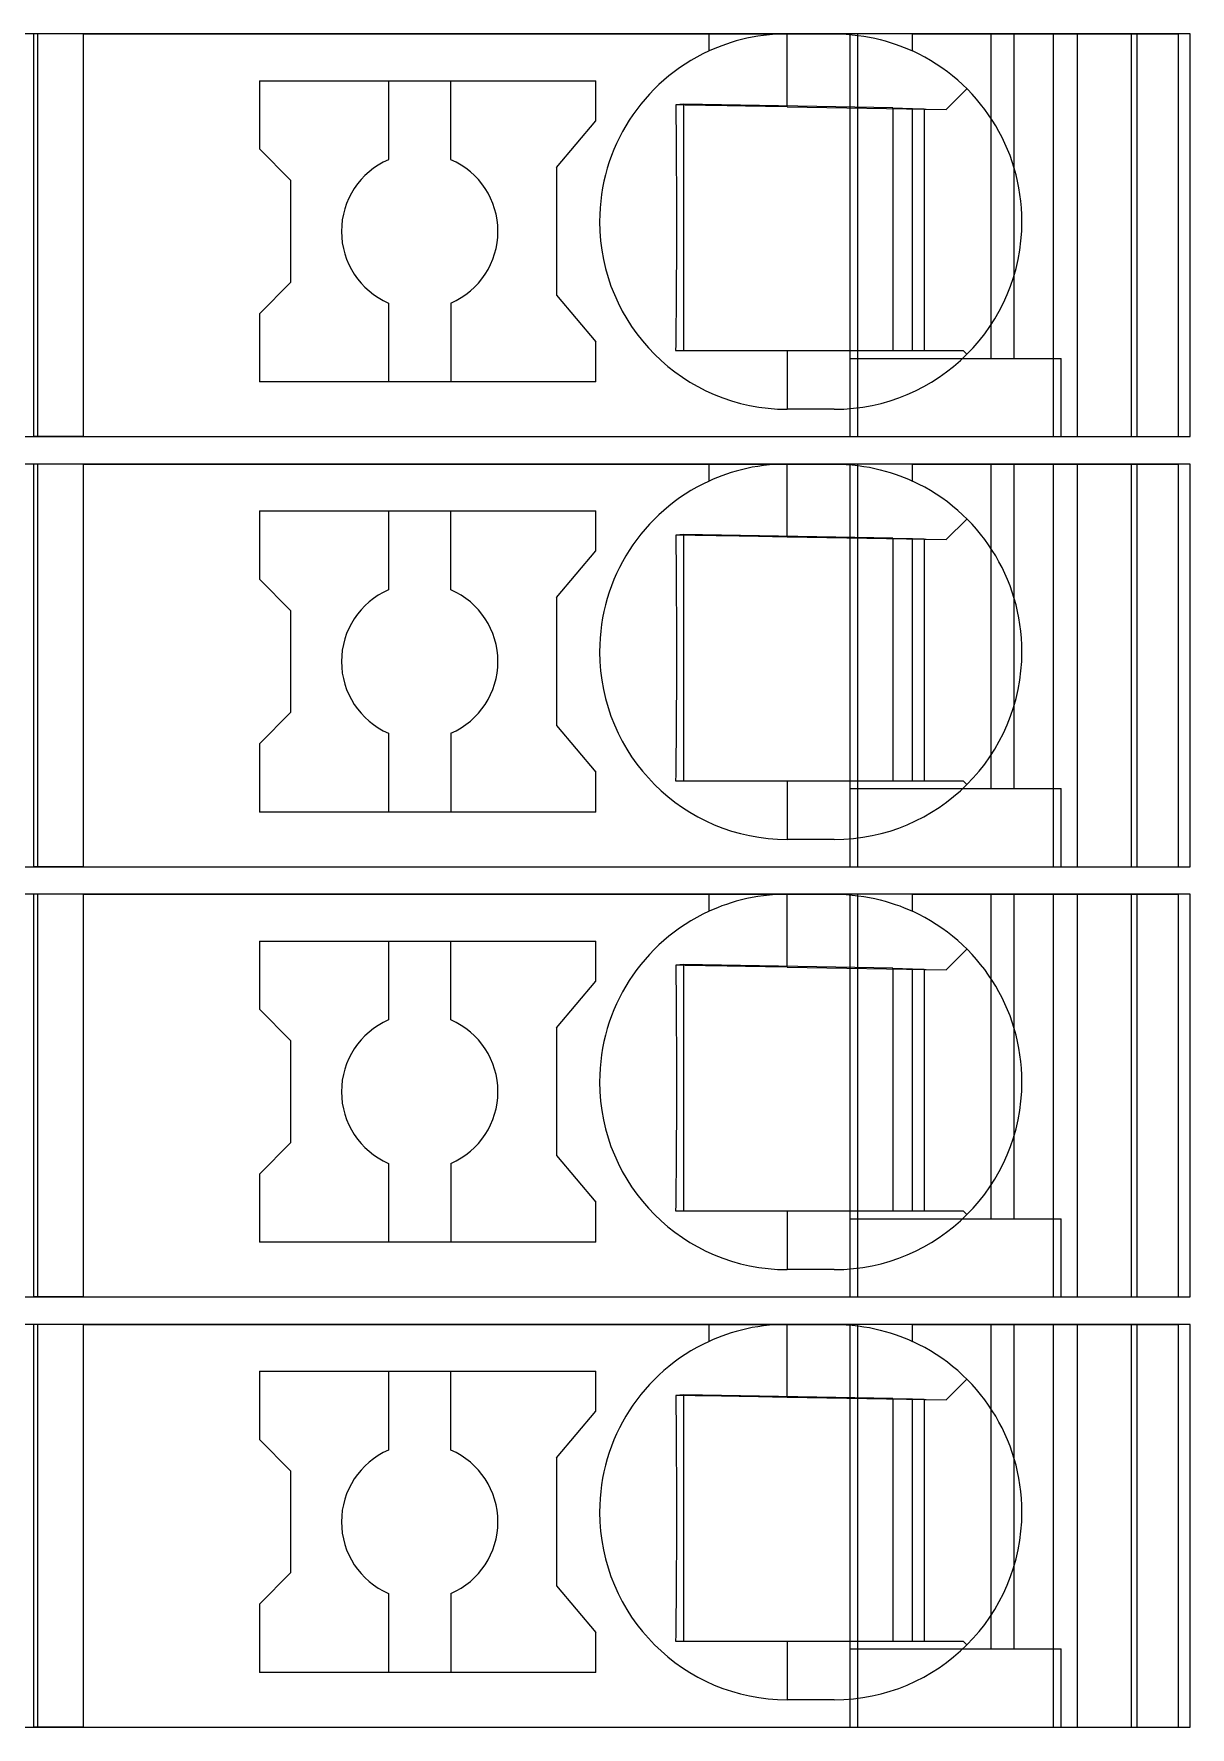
# Model space of a CAD drawing. Header units: millimetres. Extents: x 0 to 2100, y 0 to 1485.
# Drawn here: x 1275.37 to 1290.15, y 447.85 to 469.5 of the extents above; entities that cross this region are included whole.
import ezdxf
from ezdxf.enums import TextEntityAlignment as Align

# ---------------------------------------------------------------- set-up
doc = ezdxf.new("R2010")
doc.units = ezdxf.units.MM
for name, color, linetype, lineweight in [('EPLAN309', 5, 'Continuous', 5), ('EPLAN493', 5, 'Continuous', 5), ('MAIN-1', 7, 'Continuous', 5), ('MAIN-2', 7, 'Continuous', 5)]:
    doc.layers.add(name, color=color, linetype=linetype, lineweight=lineweight)
doc.styles.add('Tahoma', font='')
doc.styles.get('Tahoma').set_extended_font_data('Tahoma')

# ---------------------------------------------------------------- blocks, each defined once
blk = doc.blocks.new('EPLSYM_LibrarySPECIAL_Symbol12_Variant0_Placement8_60')
at = {"layer": 'EPLAN309', "lineweight": 13, "ltscale": 20}
blk.add_lwpolyline([(0, -5.15), (68.15, -5.15), (68.15, 0), (0, 0)], close=True, dxfattribs=at)
at = {"layer": 'EPLAN493', "color": 5, "style": 'Tahoma'}
blk.add_attdef('17_20450', text='', height=2.93475, dxfattribs=at).set_placement((0, -27.293475), align=Align.MIDDLE_RIGHT)
blk = doc.blocks.new('EPLSYM_LibrarySPECIAL_Symbol12_Variant0_Placement8_61')
at = {"layer": 'EPLAN309', "lineweight": 13, "ltscale": 20}
blk.add_lwpolyline([(0, -5.15), (68.15, -5.15), (68.15, 0), (0, 0)], close=True, dxfattribs=at)
at = {"layer": 'EPLAN493', "color": 5, "style": 'Tahoma'}
blk.add_attdef('17_20450', text='', height=2.93475, dxfattribs=at).set_placement((0, -27.293475), align=Align.MIDDLE_RIGHT)
blk = doc.blocks.new('EPLSYM_LibrarySPECIAL_Symbol12_Variant0_Placement8_62')
at = {"layer": 'EPLAN309', "lineweight": 13, "ltscale": 20}
blk.add_lwpolyline([(0, -5.15), (68.15, -5.15), (68.15, 0), (0, 0)], close=True, dxfattribs=at)
at = {"layer": 'EPLAN493', "color": 5, "style": 'Tahoma'}
blk.add_attdef('17_20450', text='', height=2.93475, dxfattribs=at).set_placement((0, -27.293475), align=Align.MIDDLE_RIGHT)
blk = doc.blocks.new('EPLSYM_LibrarySPECIAL_Symbol12_Variant0_Placement8_63')
at = {"layer": 'EPLAN309', "lineweight": 13, "ltscale": 20}
blk.add_lwpolyline([(0, -5.15), (68.15, -5.15), (68.15, 0), (0, 0)], close=True, dxfattribs=at)
at = {"layer": 'EPLAN493', "color": 5, "style": 'Tahoma'}
blk.add_attdef('17_20450', text='', height=2.93475, dxfattribs=at).set_placement((0, -27.293475), align=Align.MIDDLE_RIGHT)

msp = doc.modelspace()

# ---------------------------------------------------------------- linework, layer by layer
at = {"layer": 'MAIN-1'}
for p, q in [((1276, 469.5), (1275.367, 469.5)), ((1275.367, 464.35), (1275.367, 469.5)), ((1276, 469.5), (1284, 469.5)), ((1276, 464.35), (1276, 469.5)), ((1284, 469.5), (1285, 469.5)), ((1284, 469.282), (1284, 469.5)), ((1284.283, 469.39), (1284.222, 469.37)), ((1284.347, 469.409), (1284.283, 469.39)), ((1284.413, 469.427), (1284.347, 469.409)), ((1284.481, 469.443), (1284.413, 469.427)), ((1284.551, 469.458), (1284.481, 469.443)), ((1284.622, 469.47), (1284.551, 469.458)), ((1284.696, 469.481), (1284.622, 469.47)), ((1284.771, 469.489), (1284.696, 469.481)), ((1284.847, 469.495), (1284.771, 469.489)), ((1284.923, 469.499), (1284.847, 469.495)), ((1285, 469.5), (1284.923, 469.499)), ((1285, 468.568), (1285, 469.5)), ((1285, 469.5), (1285.6, 469.5)), ((1285.6, 469.5), (1285.677, 469.499)), ((1286.6, 469.5), (1285.6, 469.5)), ((1285.677, 469.499), (1285.753, 469.495)), ((1285.753, 469.495), (1285.829, 469.489)), ((1285.829, 469.489), (1285.904, 469.481)), ((1285.904, 469.481), (1285.978, 469.47)), ((1285.978, 469.47), (1286.049, 469.458)), ((1286.049, 469.458), (1286.119, 469.443)), ((1286.119, 469.443), (1286.187, 469.427)), ((1286.187, 469.427), (1286.253, 469.409)), ((1286.253, 469.409), (1286.317, 469.39)), ((1286.317, 469.39), (1286.378, 469.37)), ((1286.6, 469.5), (1290, 469.5)), ((1286.6, 469.282), (1286.6, 469.5)), ((1290, 464.35), (1290, 469.5)), ((1284.052, 469.305), (1284, 469.282)), ((1284.106, 469.327), (1284.052, 469.305)), ((1284.163, 469.349), (1284.106, 469.327)), ((1284.222, 469.37), (1284.163, 469.349)), ((1286.378, 469.37), (1286.437, 469.349)), ((1286.437, 469.349), (1286.494, 469.327)), ((1286.494, 469.327), (1286.548, 469.305)), ((1286.548, 469.305), (1286.6, 469.282)), ((1278.25, 468.9), (1278.25, 468.029)), ((1278.25, 468.9), (1282.55, 468.9)), ((1279.9, 468.9), (1279.9, 467.892)), ((1280.7, 467.892), (1280.7, 468.9)), ((1282.55, 468.389), (1282.55, 468.9)), ((1287.033, 468.533), (1287.297, 468.797)), ((1283.574, 468.592), (1283.574, 468.522)), ((1283.635, 468.591), (1283.574, 468.592)), ((1283.574, 468.522), (1283.575, 468.45)), ((1283.696, 468.59), (1283.635, 468.591)), ((1283.671, 468.591), (1283.671, 465.45)), ((1283.759, 468.589), (1283.696, 468.59)), ((1283.822, 468.588), (1283.759, 468.589)), ((1283.887, 468.587), (1283.822, 468.588)), ((1283.953, 468.586), (1283.887, 468.587)), ((1284.021, 468.585), (1283.953, 468.586)), ((1284.09, 468.584), (1284.021, 468.585)), ((1284.16, 468.582), (1284.09, 468.584)), ((1284.233, 468.581), (1284.16, 468.582)), ((1284.307, 468.58), (1284.233, 468.581)), ((1284.385, 468.579), (1284.307, 468.58)), ((1284.464, 468.577), (1284.385, 468.579)), ((1284.547, 468.576), (1284.464, 468.577)), ((1284.632, 468.575), (1284.547, 468.576)), ((1284.72, 468.573), (1284.632, 468.575)), ((1284.812, 468.571), (1284.72, 468.573)), ((1284.905, 468.57), (1284.812, 468.571)), ((1285, 468.568), (1284.905, 468.57)), ((1285, 468.568), (1287.033, 468.533)), ((1286.35, 468.545), (1286.35, 465.45)), ((1286.6, 465.45), (1286.6, 468.54)), ((1286.75, 468.538), (1286.75, 465.45)), ((1282.05, 467.793), (1282.55, 468.389)), ((1283.575, 468.45), (1283.576, 468.377)), ((1283.576, 468.377), (1283.577, 468.303)), ((1283.577, 468.303), (1283.577, 468.227)), ((1283.577, 468.227), (1283.578, 468.149)), ((1283.578, 468.149), (1283.579, 468.07)), ((1278.65, 467.629), (1278.25, 468.029)), ((1283.579, 468.07), (1283.58, 467.988)), ((1283.58, 467.988), (1283.58, 467.904)), ((1283.58, 467.904), (1283.581, 467.817)), ((1282.05, 467.793), (1282.05, 466.157)), ((1283.581, 467.817), (1283.581, 467.726)), ((1283.581, 467.726), (1283.582, 467.632)), ((1278.65, 467.629), (1278.65, 466.321)), ((1283.582, 467.632), (1283.582, 467.534)), ((1283.582, 467.534), (1283.583, 467.431)), ((1283.583, 467.431), (1283.583, 467.324)), ((1283.583, 467.324), (1283.583, 467.213)), ((1283.583, 467.213), (1283.583, 467.1)), ((1283.583, 467.1), (1283.583, 466.979)), ((1283.583, 466.979), (1283.583, 466.861)), ((1283.583, 466.861), (1283.583, 466.747)), ((1283.583, 466.747), (1283.582, 466.638)), ((1283.582, 466.638), (1283.582, 466.534)), ((1283.582, 466.534), (1283.581, 466.434)), ((1283.581, 466.434), (1283.581, 466.339)), ((1278.65, 466.321), (1278.25, 465.921)), ((1282.05, 466.157), (1282.55, 465.561)), ((1283.579, 466.159), (1283.578, 466.073)), ((1283.58, 466.248), (1283.579, 466.159)), ((1283.581, 466.339), (1283.58, 466.248)), ((1278.25, 465.921), (1278.25, 465.05)), ((1279.9, 466.058), (1279.9, 465.05)), ((1280.7, 466.058), (1280.7, 465.05)), ((1283.577, 465.908), (1283.576, 465.829)), ((1283.578, 465.99), (1283.577, 465.908)), ((1283.578, 466.073), (1283.578, 465.99)), ((1283.575, 465.75), (1283.574, 465.674)), ((1283.576, 465.829), (1283.575, 465.75)), ((1282.55, 465.05), (1282.55, 465.561)), ((1283.573, 465.524), (1283.572, 465.45)), ((1283.574, 465.598), (1283.573, 465.524)), ((1283.574, 465.674), (1283.574, 465.598)), ((1283.572, 465.45), (1283.633, 465.45)), ((1283.633, 465.45), (1283.695, 465.45)), ((1283.695, 465.45), (1283.759, 465.45)), ((1283.759, 465.45), (1283.823, 465.45)), ((1283.823, 465.45), (1283.889, 465.45)), ((1283.889, 465.45), (1283.955, 465.45)), ((1283.955, 465.45), (1284.024, 465.45)), ((1284.024, 465.45), (1284.093, 465.45)), ((1284.093, 465.45), (1284.165, 465.45)), ((1284.165, 465.45), (1284.239, 465.45)), ((1284.239, 465.45), (1284.314, 465.45)), ((1284.314, 465.45), (1284.392, 465.45)), ((1284.392, 465.45), (1284.472, 465.45)), ((1284.472, 465.45), (1284.555, 465.45)), ((1284.555, 465.45), (1284.64, 465.45)), ((1284.64, 465.45), (1284.727, 465.45)), ((1284.727, 465.45), (1284.817, 465.45)), ((1284.817, 465.45), (1284.908, 465.45)), ((1284.908, 465.45), (1285, 465.45)), ((1285, 465.45), (1285, 464.7)), ((1285, 465.45), (1287.25, 465.45)), ((1287.297, 465.403), (1287.25, 465.45)), ((1282.55, 465.05), (1278.25, 465.05)), ((1285.6, 464.7), (1285, 464.7)), ((1276, 464.35), (1275.367, 464.35)), ((1276, 464.35), (1290, 464.35)), ((1288.5, 464.35), (1288.5, 464.35)), ((1276, 464), (1275.367, 464)), ((1275.367, 458.85), (1275.367, 464)), ((1276, 464), (1284, 464)), ((1276, 458.85), (1276, 464)), ((1284, 464), (1285, 464)), ((1284, 463.782), (1284, 464)), ((1284.622, 463.97), (1284.551, 463.958)), ((1284.696, 463.981), (1284.622, 463.97)), ((1284.771, 463.989), (1284.696, 463.981)), ((1284.847, 463.995), (1284.771, 463.989)), ((1284.923, 463.999), (1284.847, 463.995)), ((1285, 464), (1284.923, 463.999)), ((1285, 463.068), (1285, 464)), ((1285, 464), (1285.6, 464)), ((1285.6, 464), (1285.677, 463.999)), ((1286.6, 464), (1285.6, 464)), ((1285.677, 463.999), (1285.753, 463.995)), ((1285.753, 463.995), (1285.829, 463.989)), ((1285.829, 463.989), (1285.904, 463.981)), ((1285.904, 463.981), (1285.978, 463.97)), ((1285.978, 463.97), (1286.049, 463.958)), ((1286.6, 464), (1290, 464)), ((1286.6, 463.782), (1286.6, 464)), ((1290, 458.85), (1290, 464)), ((1284.052, 463.805), (1284, 463.782)), ((1284.106, 463.827), (1284.052, 463.805)), ((1284.163, 463.849), (1284.106, 463.827)), ((1284.222, 463.87), (1284.163, 463.849)), ((1284.283, 463.89), (1284.222, 463.87)), ((1284.347, 463.909), (1284.283, 463.89)), ((1284.413, 463.927), (1284.347, 463.909)), ((1284.481, 463.943), (1284.413, 463.927)), ((1284.551, 463.958), (1284.481, 463.943)), ((1286.049, 463.958), (1286.119, 463.943)), ((1286.119, 463.943), (1286.187, 463.927)), ((1286.187, 463.927), (1286.253, 463.909)), ((1286.253, 463.909), (1286.317, 463.89)), ((1286.317, 463.89), (1286.378, 463.87)), ((1286.378, 463.87), (1286.437, 463.849)), ((1286.437, 463.849), (1286.494, 463.827)), ((1286.494, 463.827), (1286.548, 463.805)), ((1286.548, 463.805), (1286.6, 463.782)), ((1278.25, 463.4), (1278.25, 462.529)), ((1278.25, 463.4), (1282.55, 463.4)), ((1279.9, 463.4), (1279.9, 462.392)), ((1280.7, 462.392), (1280.7, 463.4)), ((1282.55, 462.889), (1282.55, 463.4)), ((1287.033, 463.033), (1287.297, 463.297)), ((1282.05, 462.293), (1282.55, 462.889)), ((1283.574, 463.092), (1283.574, 463.022)), ((1283.635, 463.091), (1283.574, 463.092)), ((1283.574, 463.022), (1283.575, 462.95)), ((1283.575, 462.95), (1283.576, 462.877)), ((1283.696, 463.09), (1283.635, 463.091)), ((1283.671, 463.091), (1283.671, 459.95)), ((1283.759, 463.089), (1283.696, 463.09)), ((1283.822, 463.088), (1283.759, 463.089)), ((1283.887, 463.087), (1283.822, 463.088)), ((1283.953, 463.086), (1283.887, 463.087)), ((1284.021, 463.085), (1283.953, 463.086)), ((1284.09, 463.084), (1284.021, 463.085)), ((1284.16, 463.082), (1284.09, 463.084)), ((1284.233, 463.081), (1284.16, 463.082)), ((1284.307, 463.08), (1284.233, 463.081)), ((1284.385, 463.079), (1284.307, 463.08)), ((1284.464, 463.077), (1284.385, 463.079)), ((1284.547, 463.076), (1284.464, 463.077)), ((1284.632, 463.075), (1284.547, 463.076)), ((1284.72, 463.073), (1284.632, 463.075)), ((1284.812, 463.071), (1284.72, 463.073)), ((1284.905, 463.07), (1284.812, 463.071)), ((1285, 463.068), (1284.905, 463.07)), ((1285, 463.068), (1287.033, 463.033)), ((1286.35, 463.045), (1286.35, 459.95)), ((1286.6, 459.95), (1286.6, 463.04)), ((1286.75, 463.038), (1286.75, 459.95)), ((1283.576, 462.877), (1283.577, 462.803)), ((1283.577, 462.803), (1283.577, 462.727)), ((1283.577, 462.727), (1283.578, 462.649)), ((1278.65, 462.129), (1278.25, 462.529)), ((1283.578, 462.649), (1283.579, 462.57)), ((1283.579, 462.57), (1283.58, 462.488)), ((1283.58, 462.488), (1283.58, 462.404)), ((1282.05, 462.293), (1282.05, 460.657)), ((1283.58, 462.404), (1283.581, 462.317)), ((1283.581, 462.317), (1283.581, 462.226)), ((1278.65, 462.129), (1278.65, 460.821)), ((1283.581, 462.226), (1283.582, 462.132)), ((1283.582, 462.132), (1283.582, 462.034)), ((1283.582, 462.034), (1283.583, 461.931)), ((1283.583, 461.931), (1283.583, 461.824)), ((1283.583, 461.824), (1283.583, 461.713)), ((1283.583, 461.713), (1283.583, 461.6)), ((1283.583, 461.6), (1283.583, 461.479)), ((1283.583, 461.479), (1283.583, 461.361)), ((1283.583, 461.247), (1283.582, 461.138)), ((1283.583, 461.361), (1283.583, 461.247)), ((1283.582, 461.034), (1283.581, 460.934)), ((1283.581, 460.934), (1283.581, 460.839)), ((1283.582, 461.138), (1283.582, 461.034)), ((1278.65, 460.821), (1278.25, 460.421)), ((1283.58, 460.748), (1283.579, 460.659)), ((1283.581, 460.839), (1283.58, 460.748)), ((1279.9, 460.558), (1279.9, 459.55)), ((1280.7, 460.558), (1280.7, 459.55)), ((1282.05, 460.657), (1282.55, 460.061)), ((1283.579, 460.659), (1283.578, 460.573)), ((1283.578, 460.573), (1283.578, 460.49)), ((1278.25, 460.421), (1278.25, 459.55)), ((1283.576, 460.329), (1283.575, 460.25)), ((1283.577, 460.408), (1283.576, 460.329)), ((1283.578, 460.49), (1283.577, 460.408)), ((1283.574, 460.098), (1283.573, 460.024)), ((1283.575, 460.25), (1283.574, 460.174)), ((1283.574, 460.174), (1283.574, 460.098)), ((1282.55, 459.55), (1282.55, 460.061)), ((1283.573, 460.024), (1283.572, 459.95)), ((1283.572, 459.95), (1283.633, 459.95)), ((1283.633, 459.95), (1283.695, 459.95)), ((1283.695, 459.95), (1283.759, 459.95)), ((1283.759, 459.95), (1283.823, 459.95)), ((1283.823, 459.95), (1283.889, 459.95)), ((1283.889, 459.95), (1283.955, 459.95)), ((1283.955, 459.95), (1284.024, 459.95)), ((1284.024, 459.95), (1284.093, 459.95)), ((1284.093, 459.95), (1284.165, 459.95)), ((1284.165, 459.95), (1284.239, 459.95)), ((1284.239, 459.95), (1284.314, 459.95)), ((1284.314, 459.95), (1284.392, 459.95)), ((1284.392, 459.95), (1284.472, 459.95)), ((1284.472, 459.95), (1284.555, 459.95)), ((1284.555, 459.95), (1284.64, 459.95)), ((1284.64, 459.95), (1284.727, 459.95)), ((1284.727, 459.95), (1284.817, 459.95)), ((1284.817, 459.95), (1284.908, 459.95)), ((1284.908, 459.95), (1285, 459.95)), ((1285, 459.95), (1285, 459.2)), ((1285, 459.95), (1287.25, 459.95)), ((1287.297, 459.903), (1287.25, 459.95)), ((1282.55, 459.55), (1278.25, 459.55)), ((1285.6, 459.2), (1285, 459.2)), ((1276, 458.85), (1275.367, 458.85)), ((1276, 458.85), (1290, 458.85)), ((1288.5, 458.85), (1288.5, 458.85)), ((1276, 458.5), (1275.367, 458.5)), ((1275.367, 453.35), (1275.367, 458.5)), ((1276, 458.5), (1284, 458.5)), ((1276, 453.35), (1276, 458.5)), ((1284, 458.5), (1285, 458.5)), ((1284, 458.282), (1284, 458.5)), ((1284.163, 458.349), (1284.106, 458.327)), ((1284.222, 458.37), (1284.163, 458.349)), ((1284.283, 458.39), (1284.222, 458.37)), ((1284.347, 458.409), (1284.283, 458.39)), ((1284.413, 458.427), (1284.347, 458.409)), ((1284.481, 458.443), (1284.413, 458.427)), ((1284.551, 458.458), (1284.481, 458.443)), ((1284.622, 458.47), (1284.551, 458.458)), ((1284.696, 458.481), (1284.622, 458.47)), ((1284.771, 458.489), (1284.696, 458.481)), ((1284.847, 458.495), (1284.771, 458.489)), ((1284.923, 458.499), (1284.847, 458.495)), ((1285, 458.5), (1284.923, 458.499)), ((1285, 457.568), (1285, 458.5)), ((1285, 458.5), (1285.6, 458.5)), ((1285.6, 458.5), (1285.677, 458.499)), ((1286.6, 458.5), (1285.6, 458.5)), ((1285.677, 458.499), (1285.753, 458.495)), ((1285.753, 458.495), (1285.829, 458.489)), ((1285.829, 458.489), (1285.904, 458.481)), ((1285.904, 458.481), (1285.978, 458.47)), ((1285.978, 458.47), (1286.049, 458.458)), ((1286.049, 458.458), (1286.119, 458.443)), ((1286.119, 458.443), (1286.187, 458.427)), ((1286.187, 458.427), (1286.253, 458.409)), ((1286.253, 458.409), (1286.317, 458.39)), ((1286.317, 458.39), (1286.378, 458.37)), ((1286.378, 458.37), (1286.437, 458.349)), ((1286.437, 458.349), (1286.494, 458.327)), ((1286.6, 458.5), (1290, 458.5)), ((1286.6, 458.282), (1286.6, 458.5)), ((1290, 453.35), (1290, 458.5)), ((1284.052, 458.305), (1284, 458.282)), ((1284.106, 458.327), (1284.052, 458.305)), ((1286.494, 458.327), (1286.548, 458.305)), ((1286.548, 458.305), (1286.6, 458.282)), ((1278.25, 457.9), (1278.25, 457.029)), ((1278.25, 457.9), (1282.55, 457.9)), ((1279.9, 457.9), (1279.9, 456.892)), ((1280.7, 456.892), (1280.7, 457.9)), ((1282.55, 457.389), (1282.55, 457.9)), ((1287.033, 457.533), (1287.297, 457.797)), ((1283.574, 457.592), (1283.574, 457.522)), ((1283.635, 457.591), (1283.574, 457.592)), ((1283.574, 457.522), (1283.575, 457.45)), ((1283.696, 457.59), (1283.635, 457.591)), ((1283.671, 457.591), (1283.671, 454.45)), ((1283.759, 457.589), (1283.696, 457.59)), ((1283.822, 457.588), (1283.759, 457.589)), ((1283.887, 457.587), (1283.822, 457.588)), ((1283.953, 457.586), (1283.887, 457.587)), ((1284.021, 457.585), (1283.953, 457.586)), ((1284.09, 457.584), (1284.021, 457.585)), ((1284.16, 457.582), (1284.09, 457.584)), ((1284.233, 457.581), (1284.16, 457.582)), ((1284.307, 457.58), (1284.233, 457.581)), ((1284.385, 457.579), (1284.307, 457.58)), ((1284.464, 457.577), (1284.385, 457.579)), ((1284.547, 457.576), (1284.464, 457.577)), ((1284.632, 457.575), (1284.547, 457.576)), ((1284.72, 457.573), (1284.632, 457.575)), ((1284.812, 457.571), (1284.72, 457.573)), ((1284.905, 457.57), (1284.812, 457.571)), ((1285, 457.568), (1284.905, 457.57)), ((1285, 457.568), (1287.033, 457.533)), ((1286.35, 457.545), (1286.35, 454.45)), ((1286.6, 454.45), (1286.6, 457.54)), ((1286.75, 457.538), (1286.75, 454.45)), ((1282.05, 456.793), (1282.55, 457.389)), ((1283.575, 457.45), (1283.576, 457.377)), ((1283.576, 457.377), (1283.577, 457.303)), ((1283.577, 457.303), (1283.577, 457.227)), ((1283.577, 457.227), (1283.578, 457.149)), ((1283.578, 457.149), (1283.579, 457.07)), ((1283.579, 457.07), (1283.58, 456.988)), ((1278.65, 456.629), (1278.25, 457.029)), ((1283.58, 456.988), (1283.58, 456.904)), ((1283.58, 456.904), (1283.581, 456.817)), ((1283.581, 456.817), (1283.581, 456.726)), ((1278.65, 456.629), (1278.65, 455.321)), ((1282.05, 456.793), (1282.05, 455.157)), ((1283.581, 456.726), (1283.582, 456.632)), ((1283.582, 456.632), (1283.582, 456.534)), ((1283.582, 456.534), (1283.583, 456.431)), ((1283.583, 456.431), (1283.583, 456.324)), ((1283.583, 456.324), (1283.583, 456.213)), ((1283.583, 456.213), (1283.583, 456.1)), ((1283.583, 456.1), (1283.583, 455.979)), ((1283.583, 455.979), (1283.583, 455.861)), ((1283.583, 455.747), (1283.582, 455.638)), ((1283.583, 455.861), (1283.583, 455.747)), ((1283.582, 455.534), (1283.581, 455.434)), ((1283.582, 455.638), (1283.582, 455.534)), ((1278.65, 455.321), (1278.25, 454.921)), ((1283.581, 455.339), (1283.58, 455.248)), ((1283.581, 455.434), (1283.581, 455.339)), ((1282.05, 455.157), (1282.55, 454.561)), ((1283.579, 455.159), (1283.578, 455.073)), ((1283.58, 455.248), (1283.579, 455.159)), ((1278.25, 454.921), (1278.25, 454.05)), ((1279.9, 455.058), (1279.9, 454.05)), ((1280.7, 455.058), (1280.7, 454.05)), ((1283.577, 454.908), (1283.576, 454.829)), ((1283.578, 454.99), (1283.577, 454.908)), ((1283.578, 455.073), (1283.578, 454.99)), ((1283.575, 454.75), (1283.574, 454.674)), ((1283.574, 454.674), (1283.574, 454.598)), ((1283.576, 454.829), (1283.575, 454.75)), ((1282.55, 454.05), (1282.55, 454.561)), ((1283.573, 454.524), (1283.572, 454.45)), ((1283.572, 454.45), (1283.633, 454.45)), ((1283.574, 454.598), (1283.573, 454.524)), ((1283.633, 454.45), (1283.695, 454.45)), ((1283.695, 454.45), (1283.759, 454.45)), ((1283.759, 454.45), (1283.823, 454.45)), ((1283.823, 454.45), (1283.889, 454.45)), ((1283.889, 454.45), (1283.955, 454.45)), ((1283.955, 454.45), (1284.024, 454.45)), ((1284.024, 454.45), (1284.093, 454.45)), ((1284.093, 454.45), (1284.165, 454.45)), ((1284.165, 454.45), (1284.239, 454.45)), ((1284.239, 454.45), (1284.314, 454.45)), ((1284.314, 454.45), (1284.392, 454.45)), ((1284.392, 454.45), (1284.472, 454.45)), ((1284.472, 454.45), (1284.555, 454.45)), ((1284.555, 454.45), (1284.64, 454.45)), ((1284.64, 454.45), (1284.727, 454.45)), ((1284.727, 454.45), (1284.817, 454.45)), ((1284.817, 454.45), (1284.908, 454.45)), ((1284.908, 454.45), (1285, 454.45)), ((1285, 454.45), (1285, 453.7)), ((1285, 454.45), (1287.25, 454.45)), ((1287.297, 454.403), (1287.25, 454.45)), ((1282.55, 454.05), (1278.25, 454.05)), ((1285.6, 453.7), (1285, 453.7)), ((1276, 453.35), (1275.367, 453.35)), ((1276, 453.35), (1290, 453.35)), ((1288.5, 453.35), (1288.5, 453.35)), ((1276, 453), (1275.367, 453)), ((1275.367, 447.85), (1275.367, 453)), ((1276, 453), (1284, 453)), ((1276, 447.85), (1276, 453)), ((1284, 453), (1285, 453)), ((1284, 452.782), (1284, 453)), ((1284.413, 452.927), (1284.347, 452.909)), ((1284.481, 452.943), (1284.413, 452.927)), ((1284.551, 452.958), (1284.481, 452.943)), ((1284.622, 452.97), (1284.551, 452.958)), ((1284.696, 452.981), (1284.622, 452.97)), ((1284.771, 452.989), (1284.696, 452.981)), ((1284.847, 452.995), (1284.771, 452.989)), ((1284.923, 452.999), (1284.847, 452.995)), ((1285, 453), (1284.923, 452.999)), ((1285, 452.068), (1285, 453)), ((1285, 453), (1285.6, 453)), ((1285.6, 453), (1285.677, 452.999)), ((1286.6, 453), (1285.6, 453)), ((1285.677, 452.999), (1285.753, 452.995)), ((1285.753, 452.995), (1285.829, 452.989)), ((1285.829, 452.989), (1285.904, 452.981)), ((1285.904, 452.981), (1285.978, 452.97)), ((1285.978, 452.97), (1286.049, 452.958)), ((1286.049, 452.958), (1286.119, 452.943)), ((1286.119, 452.943), (1286.187, 452.927)), ((1286.187, 452.927), (1286.253, 452.909)), ((1286.6, 453), (1290, 453)), ((1286.6, 452.782), (1286.6, 453)), ((1290, 447.85), (1290, 453)), ((1284.052, 452.805), (1284, 452.782)), ((1284.106, 452.827), (1284.052, 452.805)), ((1284.163, 452.849), (1284.106, 452.827)), ((1284.222, 452.87), (1284.163, 452.849)), ((1284.283, 452.89), (1284.222, 452.87)), ((1284.347, 452.909), (1284.283, 452.89)), ((1286.253, 452.909), (1286.317, 452.89)), ((1286.317, 452.89), (1286.378, 452.87)), ((1286.378, 452.87), (1286.437, 452.849)), ((1286.437, 452.849), (1286.494, 452.827)), ((1286.494, 452.827), (1286.548, 452.805)), ((1286.548, 452.805), (1286.6, 452.782)), ((1278.25, 452.4), (1278.25, 451.529)), ((1278.25, 452.4), (1282.55, 452.4)), ((1279.9, 452.4), (1279.9, 451.392)), ((1280.7, 451.392), (1280.7, 452.4)), ((1282.55, 451.889), (1282.55, 452.4)), ((1287.033, 452.033), (1287.297, 452.297)), ((1283.574, 452.092), (1283.574, 452.022)), ((1283.635, 452.091), (1283.574, 452.092)), ((1283.696, 452.09), (1283.635, 452.091)), ((1283.671, 452.091), (1283.671, 448.95)), ((1283.759, 452.089), (1283.696, 452.09)), ((1283.822, 452.088), (1283.759, 452.089)), ((1283.887, 452.087), (1283.822, 452.088)), ((1283.953, 452.086), (1283.887, 452.087)), ((1284.021, 452.085), (1283.953, 452.086)), ((1284.09, 452.084), (1284.021, 452.085)), ((1284.16, 452.082), (1284.09, 452.084)), ((1284.233, 452.081), (1284.16, 452.082)), ((1284.307, 452.08), (1284.233, 452.081)), ((1284.385, 452.079), (1284.307, 452.08)), ((1284.464, 452.077), (1284.385, 452.079)), ((1284.547, 452.076), (1284.464, 452.077)), ((1284.632, 452.075), (1284.547, 452.076)), ((1284.72, 452.073), (1284.632, 452.075)), ((1284.812, 452.071), (1284.72, 452.073)), ((1284.905, 452.07), (1284.812, 452.071)), ((1285, 452.068), (1284.905, 452.07)), ((1285, 452.068), (1287.033, 452.033)), ((1282.05, 451.293), (1282.55, 451.889)), ((1283.574, 452.022), (1283.575, 451.95)), ((1283.575, 451.95), (1283.576, 451.877)), ((1283.576, 451.877), (1283.577, 451.803)), ((1286.35, 452.045), (1286.35, 448.95)), ((1286.6, 448.95), (1286.6, 452.04)), ((1286.75, 452.038), (1286.75, 448.95)), ((1283.577, 451.803), (1283.577, 451.727)), ((1283.577, 451.727), (1283.578, 451.649)), ((1283.578, 451.649), (1283.579, 451.57)), ((1278.65, 451.129), (1278.25, 451.529)), ((1283.579, 451.57), (1283.58, 451.488)), ((1283.58, 451.488), (1283.58, 451.404)), ((1283.58, 451.404), (1283.581, 451.317)), ((1282.05, 451.293), (1282.05, 449.657)), ((1283.581, 451.317), (1283.581, 451.226)), ((1283.581, 451.226), (1283.582, 451.132)), ((1278.65, 451.129), (1278.65, 449.821)), ((1283.582, 451.132), (1283.582, 451.034)), ((1283.582, 451.034), (1283.583, 450.931)), ((1283.583, 450.931), (1283.583, 450.824)), ((1283.583, 450.824), (1283.583, 450.713)), ((1283.583, 450.713), (1283.583, 450.6)), ((1283.583, 450.6), (1283.583, 450.479)), ((1283.583, 450.479), (1283.583, 450.361)), ((1283.583, 450.361), (1283.583, 450.247)), ((1283.583, 450.247), (1283.582, 450.138)), ((1283.582, 450.138), (1283.582, 450.034)), ((1283.582, 450.034), (1283.581, 449.934)), ((1283.581, 449.934), (1283.581, 449.839)), ((1278.65, 449.821), (1278.25, 449.421)), ((1283.58, 449.748), (1283.579, 449.659)), ((1283.581, 449.839), (1283.58, 449.748)), ((1279.9, 449.558), (1279.9, 448.55)), ((1280.7, 449.558), (1280.7, 448.55)), ((1282.05, 449.657), (1282.55, 449.061)), ((1283.578, 449.49), (1283.577, 449.408)), ((1283.579, 449.659), (1283.578, 449.573)), ((1283.578, 449.573), (1283.578, 449.49)), ((1278.25, 449.421), (1278.25, 448.55)), ((1283.575, 449.25), (1283.574, 449.174)), ((1283.576, 449.329), (1283.575, 449.25)), ((1283.577, 449.408), (1283.576, 449.329)), ((1282.55, 448.55), (1282.55, 449.061)), ((1283.573, 449.024), (1283.572, 448.95)), ((1283.574, 449.098), (1283.573, 449.024)), ((1283.574, 449.174), (1283.574, 449.098)), ((1283.572, 448.95), (1283.633, 448.95)), ((1283.633, 448.95), (1283.695, 448.95)), ((1283.695, 448.95), (1283.759, 448.95)), ((1283.759, 448.95), (1283.823, 448.95)), ((1283.823, 448.95), (1283.889, 448.95)), ((1283.889, 448.95), (1283.955, 448.95)), ((1283.955, 448.95), (1284.024, 448.95)), ((1284.024, 448.95), (1284.093, 448.95)), ((1284.093, 448.95), (1284.165, 448.95)), ((1284.165, 448.95), (1284.239, 448.95)), ((1284.239, 448.95), (1284.314, 448.95)), ((1284.314, 448.95), (1284.392, 448.95)), ((1284.392, 448.95), (1284.472, 448.95)), ((1284.472, 448.95), (1284.555, 448.95)), ((1284.555, 448.95), (1284.64, 448.95)), ((1284.64, 448.95), (1284.727, 448.95)), ((1284.727, 448.95), (1284.817, 448.95)), ((1284.817, 448.95), (1284.908, 448.95)), ((1284.908, 448.95), (1285, 448.95)), ((1285, 448.95), (1285, 448.2)), ((1285, 448.95), (1287.25, 448.95)), ((1287.297, 448.903), (1287.25, 448.95)), ((1282.55, 448.55), (1278.25, 448.55)), ((1285.6, 448.2), (1285, 448.2)), ((1276, 447.85), (1275.367, 447.85)), ((1276, 447.85), (1290, 447.85)), ((1288.5, 447.85), (1288.5, 447.85))]:
    msp.add_line(p, q, dxfattribs=at)
for centre, radius, start, end in [((1285, 467.1), 2.4, 114.6244, 180), ((1285.6, 467.1), 2.4, 0, 65.3756), ((1280.3, 466.975), 1, 113.5782, 180), ((1280.3, 466.975), 1, 0, 66.4218), ((1285, 467.1), 2.4, 180, 270), ((1285.6, 467.1), 2.4, 270, 0), ((1280.3, 466.975), 1, 180, 246.4218), ((1280.3, 466.975), 1, 293.5782, 0), ((1285, 461.6), 2.4, 114.6244, 180), ((1285.6, 461.6), 2.4, 0, 65.3756), ((1280.3, 461.475), 1, 113.5782, 180), ((1280.3, 461.475), 1, 0, 66.4218), ((1285, 461.6), 2.4, 180, 270), ((1285.6, 461.6), 2.4, 270, 0), ((1280.3, 461.475), 1, 180, 246.4218), ((1280.3, 461.475), 1, 293.5782, 0), ((1285, 456.1), 2.4, 114.6244, 180), ((1285.6, 456.1), 2.4, 0, 65.3756), ((1280.3, 455.975), 1, 113.5782, 180), ((1280.3, 455.975), 1, 0, 66.4218), ((1280.3, 455.975), 1, 180, 246.4218), ((1280.3, 455.975), 1, 293.5782, 0), ((1285, 456.1), 2.4, 180, 270), ((1285.6, 456.1), 2.4, 270, 0), ((1285, 450.6), 2.4, 114.6244, 180), ((1285.6, 450.6), 2.4, 0, 65.3756), ((1280.3, 450.475), 1, 113.5782, 180), ((1280.3, 450.475), 1, 0, 66.4218), ((1285, 450.6), 2.4, 180, 270), ((1285.6, 450.6), 2.4, 270, 0), ((1280.3, 450.475), 1, 180, 246.4218), ((1280.3, 450.475), 1, 293.5782, 0)]:
    msp.add_arc(centre, radius, start, end, dxfattribs=at)
at = {"layer": 'MAIN-2'}
for p, q in [((1275.414, 469.5), (1275.414, 464.35)), ((1285.8, 469.5), (1285.8, 464.35)), ((1285.898, 469.5), (1285.898, 464.35)), ((1287.6, 469.5), (1287.6, 465.35)), ((1287.9, 465.35), (1287.9, 469.5)), ((1288.4, 469.5), (1288.4, 464.35)), ((1288.709, 464.35), (1288.709, 469.5)), ((1289.4, 464.35), (1289.4, 469.5)), ((1289.47, 469.5), (1289.47, 464.35)), ((1283.671, 468.6), (1283.574, 468.592)), ((1283.671, 468.6), (1283.671, 468.591)), ((1286.35, 468.553), (1283.671, 468.6)), ((1286.35, 468.548), (1286.35, 468.553)), ((1286.6, 468.543), (1286.35, 468.548)), ((1286.35, 468.548), (1286.35, 468.545)), ((1286.6, 468.543), (1286.6, 468.542)), ((1286.75, 468.539), (1286.6, 468.542)), ((1286.6, 468.54), (1286.6, 468.542)), ((1286.75, 468.538), (1286.75, 468.539)), ((1286.75, 468.538), (1287.033, 468.533)), ((1286.75, 468.538), (1286.75, 468.538)), ((1285.8, 465.35), (1288.5, 465.35)), ((1286.35, 465.45), (1286.35, 465.45)), ((1286.6, 465.45), (1286.6, 465.45)), ((1287.297, 465.403), (1287.297, 465.403)), ((1288.5, 464.35), (1288.5, 465.35)), ((1275.414, 464), (1275.414, 458.85)), ((1285.8, 464), (1285.8, 458.85)), ((1285.898, 464), (1285.898, 458.85)), ((1287.6, 464), (1287.6, 459.85)), ((1287.9, 459.85), (1287.9, 464)), ((1288.4, 464), (1288.4, 458.85)), ((1288.709, 458.85), (1288.709, 464)), ((1289.4, 458.85), (1289.4, 464)), ((1289.47, 464), (1289.47, 458.85)), ((1283.671, 463.1), (1283.574, 463.092)), ((1283.671, 463.1), (1283.671, 463.091)), ((1286.35, 463.053), (1283.671, 463.1)), ((1286.35, 463.048), (1286.35, 463.053)), ((1286.6, 463.043), (1286.35, 463.048)), ((1286.35, 463.048), (1286.35, 463.045)), ((1286.6, 463.043), (1286.6, 463.042)), ((1286.75, 463.039), (1286.6, 463.042)), ((1286.6, 463.04), (1286.6, 463.042)), ((1286.75, 463.038), (1286.75, 463.039)), ((1286.75, 463.038), (1287.033, 463.033)), ((1286.75, 463.038), (1286.75, 463.038)), ((1285.8, 459.85), (1288.5, 459.85)), ((1286.35, 459.95), (1286.35, 459.95)), ((1286.6, 459.95), (1286.6, 459.95)), ((1287.297, 459.903), (1287.297, 459.903)), ((1288.5, 458.85), (1288.5, 459.85)), ((1275.414, 458.5), (1275.414, 453.35)), ((1285.8, 458.5), (1285.8, 453.35)), ((1285.898, 458.5), (1285.898, 453.35)), ((1287.6, 458.5), (1287.6, 454.35)), ((1287.9, 454.35), (1287.9, 458.5)), ((1288.4, 458.5), (1288.4, 453.35)), ((1288.709, 453.35), (1288.709, 458.5)), ((1289.4, 453.35), (1289.4, 458.5)), ((1289.47, 458.5), (1289.47, 453.35)), ((1283.671, 457.6), (1283.574, 457.592)), ((1283.671, 457.6), (1283.671, 457.591)), ((1286.35, 457.553), (1283.671, 457.6)), ((1286.35, 457.548), (1286.35, 457.553)), ((1286.6, 457.543), (1286.35, 457.548)), ((1286.35, 457.548), (1286.35, 457.545)), ((1286.6, 457.543), (1286.6, 457.542)), ((1286.75, 457.539), (1286.6, 457.542)), ((1286.6, 457.54), (1286.6, 457.542)), ((1286.75, 457.538), (1286.75, 457.539)), ((1286.75, 457.538), (1287.033, 457.533)), ((1286.75, 457.538), (1286.75, 457.538)), ((1286.35, 454.45), (1286.35, 454.45)), ((1286.6, 454.45), (1286.6, 454.45)), ((1285.8, 454.35), (1288.5, 454.35)), ((1287.297, 454.403), (1287.297, 454.403)), ((1288.5, 453.35), (1288.5, 454.35)), ((1275.414, 453), (1275.414, 447.85)), ((1285.8, 453), (1285.8, 447.85)), ((1285.898, 453), (1285.898, 447.85)), ((1287.6, 453), (1287.6, 448.85)), ((1287.9, 448.85), (1287.9, 453)), ((1288.4, 453), (1288.4, 447.85)), ((1288.709, 447.85), (1288.709, 453)), ((1289.4, 447.85), (1289.4, 453)), ((1289.47, 453), (1289.47, 447.85)), ((1283.671, 452.1), (1283.574, 452.092)), ((1283.671, 452.1), (1283.671, 452.091)), ((1286.35, 452.053), (1283.671, 452.1)), ((1286.35, 452.048), (1286.35, 452.053)), ((1286.6, 452.043), (1286.35, 452.048)), ((1286.35, 452.048), (1286.35, 452.045)), ((1286.6, 452.043), (1286.6, 452.042)), ((1286.75, 452.039), (1286.6, 452.042)), ((1286.6, 452.04), (1286.6, 452.042)), ((1286.75, 452.038), (1286.75, 452.039)), ((1286.75, 452.038), (1287.033, 452.033)), ((1286.75, 452.038), (1286.75, 452.038)), ((1285.8, 448.85), (1288.5, 448.85)), ((1286.35, 448.95), (1286.35, 448.95)), ((1286.6, 448.95), (1286.6, 448.95)), ((1287.297, 448.903), (1287.297, 448.903)), ((1288.5, 447.85), (1288.5, 448.85))]:
    msp.add_line(p, q, dxfattribs=at)

# ---------------------------------------------------------------- block references
for name, p in [('EPLSYM_LibrarySPECIAL_Symbol12_Variant0_Placement8_60', (1222, 469.5)), ('EPLSYM_LibrarySPECIAL_Symbol12_Variant0_Placement8_61', (1222, 464)), ('EPLSYM_LibrarySPECIAL_Symbol12_Variant0_Placement8_62', (1222, 458.5)), ('EPLSYM_LibrarySPECIAL_Symbol12_Variant0_Placement8_63', (1222, 453))]:
    msp.add_blockref(name, p)

doc.saveas('drawing.dxf')
